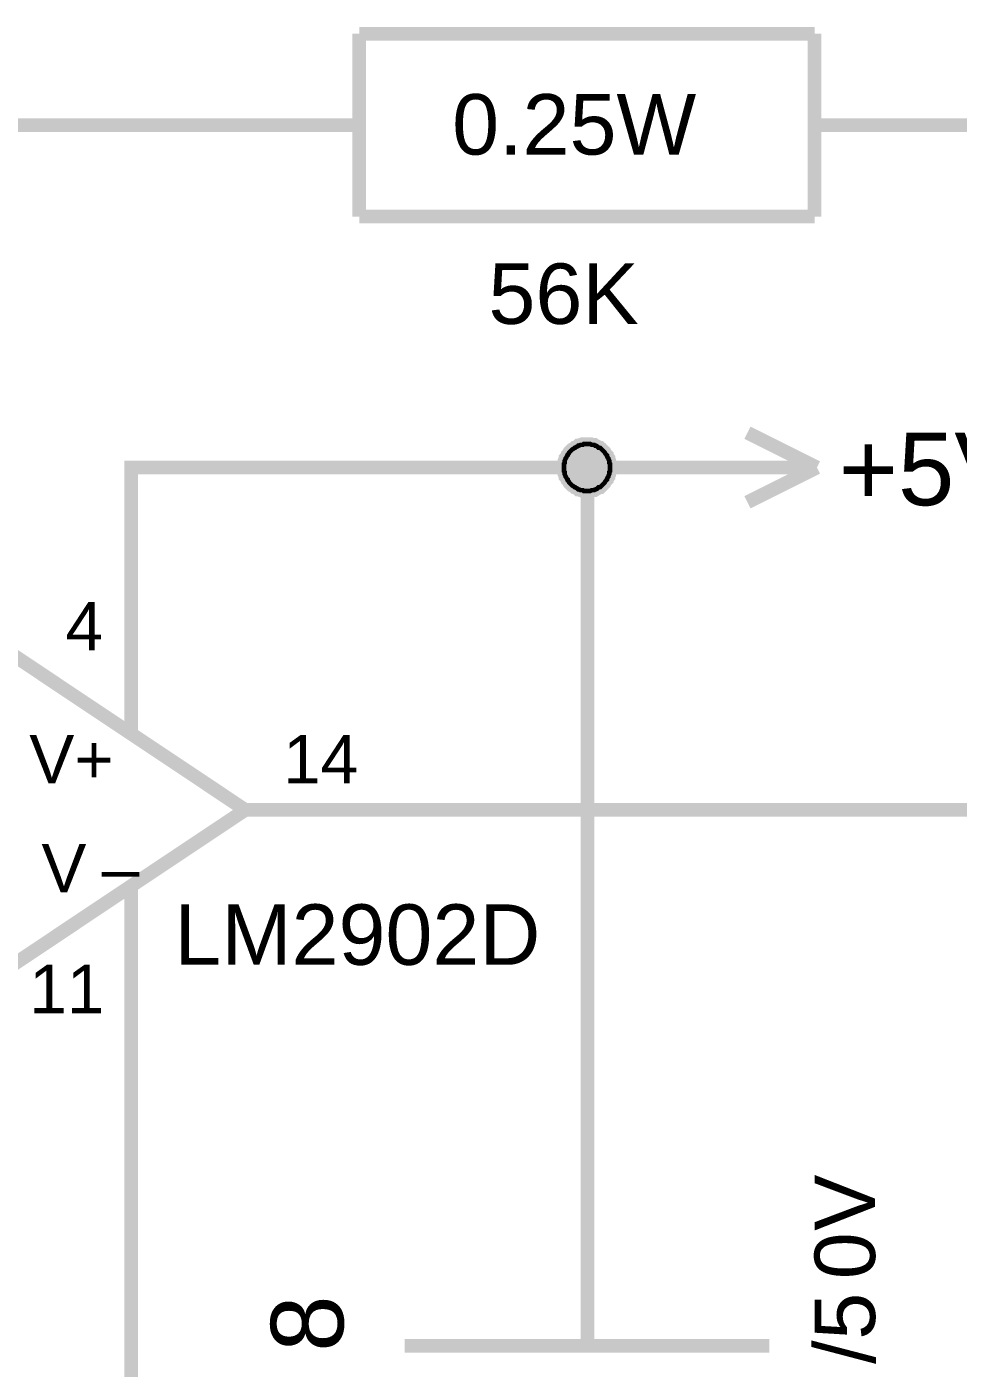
# Model space of a CAD drawing. Header units: millimetres. Extents: x -2024 to 917, y -725 to 13.
# Drawn here: x 722.18 to 742.59, y -373.53 to -344.14 of the extents above; entities that cross this region are included whole.
import ezdxf

# ---------------------------------------------------------------- set-up
doc = ezdxf.new("R2010")
doc.units = ezdxf.units.MM
doc.layers.add('Sheet', color=255, linetype='Continuous')
doc.styles.get("Standard").update_dxf_attribs({"font": 'arial.ttf'})

msp = doc.modelspace()

# ---------------------------------------------------------------- linework, layer by layer
at = {"layer": 'Sheet'}
for points, const_width in [([(729.463, -344.291), (729.463, -348.298)], 0.3), ([(729.463, -344.291), (739.443, -344.291)], 0.3), ([(739.443, -344.291), (739.443, -348.298)], 0.3), ([(716.967, -358.796), (714.467, -358.796), (714.467, -346.294), (726.963, -346.294)], 0.3), ([(729.463, -346.294), (726.963, -346.294)], 0.3), ([(729.463, -361.297), (746.941, -361.297), (746.941, -346.294), (741.942, -346.294)], 0.3), ([(739.443, -346.294), (741.942, -346.294)], 0.3), ([(729.463, -348.298), (739.443, -348.298)], 0.3), ([(739.493, -353.795), (737.97, -353.034)], 0.3), ([(733.948, -353.795), (733.948, -353.762), (733.948, -353.746), (733.948, -353.713), (733.964, -353.696), (733.964, -353.663), (733.964, -353.646), (733.981, -353.613), (733.981, -353.597), (733.998, -353.58), (734.014, -353.547), (734.031, -353.53), (734.031, -353.514), (734.047, -353.497), (734.064, -353.464), (734.08, -353.448), (734.097, -353.431), (734.113, -353.415), (734.13, -353.398), (734.163, -353.381), (734.18, -353.365), (734.196, -353.365), (734.213, -353.348), (734.246, -353.332), (734.262, -353.315), (734.279, -353.315), (734.312, -353.299), (734.329, -353.299), (734.362, -353.299), (734.378, -353.282), (734.411, -353.282), (734.428, -353.282), (734.461, -353.282)], 0.3), ([(733.948, -353.795), (733.948, -353.762), (733.948, -353.746), (733.948, -353.713), (733.964, -353.696), (733.964, -353.663), (733.964, -353.646), (733.981, -353.613), (733.981, -353.597), (733.998, -353.58), (734.014, -353.547), (734.031, -353.53), (734.031, -353.514), (734.047, -353.497), (734.064, -353.464), (734.08, -353.448), (734.097, -353.431), (734.113, -353.415), (734.13, -353.398), (734.163, -353.381), (734.18, -353.365), (734.196, -353.365), (734.213, -353.348), (734.246, -353.332), (734.262, -353.315), (734.279, -353.315), (734.312, -353.299), (734.329, -353.299), (734.362, -353.299), (734.378, -353.282), (734.411, -353.282), (734.428, -353.282), (734.461, -353.282)], 0.3), ([(733.948, -353.795), (733.948, -353.762), (733.948, -353.746), (733.948, -353.713), (733.964, -353.696), (733.964, -353.663), (733.964, -353.646), (733.981, -353.613), (733.981, -353.597), (733.998, -353.58), (734.014, -353.547), (734.031, -353.53), (734.031, -353.514), (734.047, -353.497), (734.064, -353.464), (734.08, -353.448), (734.097, -353.431), (734.113, -353.415), (734.13, -353.398), (734.163, -353.381), (734.18, -353.365), (734.196, -353.365), (734.213, -353.348), (734.246, -353.332), (734.262, -353.315), (734.279, -353.315), (734.312, -353.299), (734.329, -353.299), (734.362, -353.299), (734.378, -353.282), (734.411, -353.282), (734.428, -353.282), (734.461, -353.282)], 0.3), ([(733.948, -353.795), (733.948, -353.762), (733.948, -353.746), (733.948, -353.713), (733.964, -353.696), (733.964, -353.663), (733.964, -353.646), (733.981, -353.613), (733.981, -353.597), (733.998, -353.58), (734.014, -353.547), (734.031, -353.53), (734.031, -353.514), (734.047, -353.497), (734.064, -353.464), (734.08, -353.448), (734.097, -353.431), (734.113, -353.415), (734.13, -353.398), (734.163, -353.381), (734.18, -353.365), (734.196, -353.365), (734.213, -353.348), (734.246, -353.332), (734.262, -353.315), (734.279, -353.315), (734.312, -353.299), (734.329, -353.299), (734.362, -353.299), (734.378, -353.282), (734.411, -353.282), (734.428, -353.282), (734.461, -353.282)], 0.3), ([(733.948, -353.795), (733.948, -353.762), (733.948, -353.746), (733.948, -353.713), (733.964, -353.696), (733.964, -353.663), (733.964, -353.646), (733.981, -353.613), (733.981, -353.597), (733.998, -353.58), (734.014, -353.547), (734.031, -353.53), (734.031, -353.514), (734.047, -353.497), (734.064, -353.464), (734.08, -353.448), (734.097, -353.431), (734.113, -353.415), (734.13, -353.398), (734.163, -353.381), (734.18, -353.365), (734.196, -353.365), (734.213, -353.348), (734.246, -353.332), (734.262, -353.315), (734.279, -353.315), (734.312, -353.299), (734.329, -353.299), (734.362, -353.299), (734.378, -353.282), (734.411, -353.282), (734.428, -353.282), (734.461, -353.282)], 0.0991), ([(733.948, -353.795), (733.948, -353.762), (733.948, -353.746), (733.948, -353.713), (733.964, -353.696), (733.964, -353.663), (733.964, -353.646), (733.981, -353.613), (733.981, -353.597), (733.998, -353.58), (734.014, -353.547), (734.031, -353.53), (734.031, -353.514), (734.047, -353.497), (734.064, -353.464), (734.08, -353.448), (734.097, -353.431), (734.113, -353.415), (734.13, -353.398), (734.163, -353.381), (734.18, -353.365), (734.196, -353.365), (734.213, -353.348), (734.246, -353.332), (734.262, -353.315), (734.279, -353.315), (734.312, -353.299), (734.329, -353.299), (734.362, -353.299), (734.378, -353.282), (734.411, -353.282), (734.428, -353.282), (734.461, -353.282)], 0.0991), ([(733.948, -353.795), (733.948, -353.762), (733.948, -353.746), (733.948, -353.713), (733.964, -353.696), (733.964, -353.663), (733.964, -353.646), (733.981, -353.613), (733.981, -353.597), (733.998, -353.58), (734.014, -353.547), (734.031, -353.53), (734.031, -353.514), (734.047, -353.497), (734.064, -353.464), (734.08, -353.448), (734.097, -353.431), (734.113, -353.415), (734.13, -353.398), (734.163, -353.381), (734.18, -353.365), (734.196, -353.365), (734.213, -353.348), (734.246, -353.332), (734.262, -353.315), (734.279, -353.315), (734.312, -353.299), (734.329, -353.299), (734.362, -353.299), (734.378, -353.282), (734.411, -353.282), (734.428, -353.282), (734.461, -353.282)], 0.0991), ([(733.948, -353.795), (733.948, -353.762), (733.948, -353.746), (733.948, -353.713), (733.964, -353.696), (733.964, -353.663), (733.964, -353.646), (733.981, -353.613), (733.981, -353.597), (733.998, -353.58), (734.014, -353.547), (734.031, -353.53), (734.031, -353.514), (734.047, -353.497), (734.064, -353.464), (734.08, -353.448), (734.097, -353.431), (734.113, -353.415), (734.13, -353.398), (734.163, -353.381), (734.18, -353.365), (734.196, -353.365), (734.213, -353.348), (734.246, -353.332), (734.262, -353.315), (734.279, -353.315), (734.312, -353.299), (734.329, -353.299), (734.362, -353.299), (734.378, -353.282), (734.411, -353.282), (734.428, -353.282), (734.461, -353.282)], 0.0991), ([(734.461, -353.282), (734.461, -353.282)], 0.3), ([(734.461, -353.282), (734.478, -353.282), (734.511, -353.282), (734.527, -353.282), (734.56, -353.299), (734.577, -353.299), (734.61, -353.299), (734.627, -353.315), (734.643, -353.315), (734.676, -353.332), (734.693, -353.348), (734.709, -353.365), (734.742, -353.365), (734.759, -353.381), (734.775, -353.398), (734.792, -353.415), (734.809, -353.431), (734.825, -353.448), (734.842, -353.464), (734.858, -353.497), (734.875, -353.514), (734.891, -353.53), (734.891, -353.547), (734.908, -353.58), (734.924, -353.597), (734.924, -353.613), (734.941, -353.646), (734.941, -353.663), (734.941, -353.696), (734.958, -353.713), (734.958, -353.746), (734.958, -353.762), (734.958, -353.795)], 0.3), ([(734.461, -353.282), (734.461, -353.282)], 0.3), ([(734.461, -353.282), (734.478, -353.282), (734.511, -353.282), (734.527, -353.282), (734.56, -353.299), (734.577, -353.299), (734.61, -353.299), (734.627, -353.315), (734.643, -353.315), (734.676, -353.332), (734.693, -353.348), (734.709, -353.365), (734.742, -353.365), (734.759, -353.381), (734.775, -353.398), (734.792, -353.415), (734.809, -353.431), (734.825, -353.448), (734.842, -353.464), (734.858, -353.497), (734.875, -353.514), (734.891, -353.53), (734.891, -353.547), (734.908, -353.58), (734.924, -353.597), (734.924, -353.613), (734.941, -353.646), (734.941, -353.663), (734.941, -353.696), (734.958, -353.713), (734.958, -353.746), (734.958, -353.762), (734.958, -353.795)], 0.3), ([(734.461, -353.282), (734.461, -353.282)], 0.3), ([(734.461, -353.282), (734.478, -353.282), (734.511, -353.282), (734.527, -353.282), (734.56, -353.299), (734.577, -353.299), (734.61, -353.299), (734.627, -353.315), (734.643, -353.315), (734.676, -353.332), (734.693, -353.348), (734.709, -353.365), (734.742, -353.365), (734.759, -353.381), (734.775, -353.398), (734.792, -353.415), (734.809, -353.431), (734.825, -353.448), (734.842, -353.464), (734.858, -353.497), (734.875, -353.514), (734.891, -353.53), (734.891, -353.547), (734.908, -353.58), (734.924, -353.597), (734.924, -353.613), (734.941, -353.646), (734.941, -353.663), (734.941, -353.696), (734.958, -353.713), (734.958, -353.746), (734.958, -353.762), (734.958, -353.795)], 0.3), ([(734.461, -353.282), (734.461, -353.282)], 0.3), ([(734.461, -353.282), (734.478, -353.282), (734.511, -353.282), (734.527, -353.282), (734.56, -353.299), (734.577, -353.299), (734.61, -353.299), (734.627, -353.315), (734.643, -353.315), (734.676, -353.332), (734.693, -353.348), (734.709, -353.365), (734.742, -353.365), (734.759, -353.381), (734.775, -353.398), (734.792, -353.415), (734.809, -353.431), (734.825, -353.448), (734.842, -353.464), (734.858, -353.497), (734.875, -353.514), (734.891, -353.53), (734.891, -353.547), (734.908, -353.58), (734.924, -353.597), (734.924, -353.613), (734.941, -353.646), (734.941, -353.663), (734.941, -353.696), (734.958, -353.713), (734.958, -353.746), (734.958, -353.762), (734.958, -353.795)], 0.3), ([(734.461, -353.282), (734.461, -353.282)], 0.0991), ([(734.461, -353.282), (734.478, -353.282), (734.511, -353.282), (734.527, -353.282), (734.56, -353.299), (734.577, -353.299), (734.61, -353.299), (734.627, -353.315), (734.643, -353.315), (734.676, -353.332), (734.693, -353.348), (734.709, -353.365), (734.742, -353.365), (734.759, -353.381), (734.775, -353.398), (734.792, -353.415), (734.809, -353.431), (734.825, -353.448), (734.842, -353.464), (734.858, -353.497), (734.875, -353.514), (734.891, -353.53), (734.891, -353.547), (734.908, -353.58), (734.924, -353.597), (734.924, -353.613), (734.941, -353.646), (734.941, -353.663), (734.941, -353.696), (734.958, -353.713), (734.958, -353.746), (734.958, -353.762), (734.958, -353.795)], 0.0991), ([(734.461, -353.282), (734.461, -353.282)], 0.0991), ([(734.461, -353.282), (734.478, -353.282), (734.511, -353.282), (734.527, -353.282), (734.56, -353.299), (734.577, -353.299), (734.61, -353.299), (734.627, -353.315), (734.643, -353.315), (734.676, -353.332), (734.693, -353.348), (734.709, -353.365), (734.742, -353.365), (734.759, -353.381), (734.775, -353.398), (734.792, -353.415), (734.809, -353.431), (734.825, -353.448), (734.842, -353.464), (734.858, -353.497), (734.875, -353.514), (734.891, -353.53), (734.891, -353.547), (734.908, -353.58), (734.924, -353.597), (734.924, -353.613), (734.941, -353.646), (734.941, -353.663), (734.941, -353.696), (734.958, -353.713), (734.958, -353.746), (734.958, -353.762), (734.958, -353.795)], 0.0991), ([(734.461, -353.282), (734.461, -353.282)], 0.0991), ([(734.461, -353.282), (734.478, -353.282), (734.511, -353.282), (734.527, -353.282), (734.56, -353.299), (734.577, -353.299), (734.61, -353.299), (734.627, -353.315), (734.643, -353.315), (734.676, -353.332), (734.693, -353.348), (734.709, -353.365), (734.742, -353.365), (734.759, -353.381), (734.775, -353.398), (734.792, -353.415), (734.809, -353.431), (734.825, -353.448), (734.842, -353.464), (734.858, -353.497), (734.875, -353.514), (734.891, -353.53), (734.891, -353.547), (734.908, -353.58), (734.924, -353.597), (734.924, -353.613), (734.941, -353.646), (734.941, -353.663), (734.941, -353.696), (734.958, -353.713), (734.958, -353.746), (734.958, -353.762), (734.958, -353.795)], 0.0991), ([(734.461, -353.282), (734.461, -353.282)], 0.0991), ([(734.461, -353.282), (734.478, -353.282), (734.511, -353.282), (734.527, -353.282), (734.56, -353.299), (734.577, -353.299), (734.61, -353.299), (734.627, -353.315), (734.643, -353.315), (734.676, -353.332), (734.693, -353.348), (734.709, -353.365), (734.742, -353.365), (734.759, -353.381), (734.775, -353.398), (734.792, -353.415), (734.809, -353.431), (734.825, -353.448), (734.842, -353.464), (734.858, -353.497), (734.875, -353.514), (734.891, -353.53), (734.891, -353.547), (734.908, -353.58), (734.924, -353.597), (734.924, -353.613), (734.941, -353.646), (734.941, -353.663), (734.941, -353.696), (734.958, -353.713), (734.958, -353.746), (734.958, -353.762), (734.958, -353.795)], 0.0991), ([(724.464, -356.296), (724.464, -353.795), (734.461, -353.795), (734.461, -370.04)], 0.3), ([(734.461, -354.309), (734.428, -354.309), (734.411, -354.309), (734.378, -354.309), (734.362, -354.292), (734.329, -354.292), (734.312, -354.292), (734.279, -354.276), (734.262, -354.276), (734.246, -354.259), (734.213, -354.242), (734.196, -354.226), (734.18, -354.226), (734.163, -354.209), (734.13, -354.193), (734.113, -354.176), (734.097, -354.16), (734.08, -354.143), (734.064, -354.127), (734.047, -354.093), (734.031, -354.077), (734.031, -354.06), (734.014, -354.044), (733.998, -354.011), (733.981, -353.994), (733.981, -353.978), (733.964, -353.944), (733.964, -353.928), (733.964, -353.895), (733.948, -353.878), (733.948, -353.845), (733.948, -353.829), (733.948, -353.795)], 0.3), ([(733.948, -353.795), (733.948, -353.795)], 0.3), ([(734.461, -354.309), (734.428, -354.309), (734.411, -354.309), (734.378, -354.309), (734.362, -354.292), (734.329, -354.292), (734.312, -354.292), (734.279, -354.276), (734.262, -354.276), (734.246, -354.259), (734.213, -354.242), (734.196, -354.226), (734.18, -354.226), (734.163, -354.209), (734.13, -354.193), (734.113, -354.176), (734.097, -354.16), (734.08, -354.143), (734.064, -354.127), (734.047, -354.093), (734.031, -354.077), (734.031, -354.06), (734.014, -354.044), (733.998, -354.011), (733.981, -353.994), (733.981, -353.978), (733.964, -353.944), (733.964, -353.928), (733.964, -353.895), (733.948, -353.878), (733.948, -353.845), (733.948, -353.829), (733.948, -353.795)], 0.3), ([(733.948, -353.795), (733.948, -353.795)], 0.3), ([(734.461, -354.309), (734.428, -354.309), (734.411, -354.309), (734.378, -354.309), (734.362, -354.292), (734.329, -354.292), (734.312, -354.292), (734.279, -354.276), (734.262, -354.276), (734.246, -354.259), (734.213, -354.242), (734.196, -354.226), (734.18, -354.226), (734.163, -354.209), (734.13, -354.193), (734.113, -354.176), (734.097, -354.16), (734.08, -354.143), (734.064, -354.127), (734.047, -354.093), (734.031, -354.077), (734.031, -354.06), (734.014, -354.044), (733.998, -354.011), (733.981, -353.994), (733.981, -353.978), (733.964, -353.944), (733.964, -353.928), (733.964, -353.895), (733.948, -353.878), (733.948, -353.845), (733.948, -353.829), (733.948, -353.795)], 0.3), ([(733.948, -353.795), (733.948, -353.795)], 0.3), ([(734.461, -354.309), (734.428, -354.309), (734.411, -354.309), (734.378, -354.309), (734.362, -354.292), (734.329, -354.292), (734.312, -354.292), (734.279, -354.276), (734.262, -354.276), (734.246, -354.259), (734.213, -354.242), (734.196, -354.226), (734.18, -354.226), (734.163, -354.209), (734.13, -354.193), (734.113, -354.176), (734.097, -354.16), (734.08, -354.143), (734.064, -354.127), (734.047, -354.093), (734.031, -354.077), (734.031, -354.06), (734.014, -354.044), (733.998, -354.011), (733.981, -353.994), (733.981, -353.978), (733.964, -353.944), (733.964, -353.928), (733.964, -353.895), (733.948, -353.878), (733.948, -353.845), (733.948, -353.829), (733.948, -353.795)], 0.3), ([(733.948, -353.795), (733.948, -353.795)], 0.3), ([(734.461, -354.309), (734.428, -354.309), (734.411, -354.309), (734.378, -354.309), (734.362, -354.292), (734.329, -354.292), (734.312, -354.292), (734.279, -354.276), (734.262, -354.276), (734.246, -354.259), (734.213, -354.242), (734.196, -354.226), (734.18, -354.226), (734.163, -354.209), (734.13, -354.193), (734.113, -354.176), (734.097, -354.16), (734.08, -354.143), (734.064, -354.127), (734.047, -354.093), (734.031, -354.077), (734.031, -354.06), (734.014, -354.044), (733.998, -354.011), (733.981, -353.994), (733.981, -353.978), (733.964, -353.944), (733.964, -353.928), (733.964, -353.895), (733.948, -353.878), (733.948, -353.845), (733.948, -353.829), (733.948, -353.795)], 0.0991), ([(733.948, -353.795), (733.948, -353.795)], 0.0991), ([(734.461, -354.309), (734.428, -354.309), (734.411, -354.309), (734.378, -354.309), (734.362, -354.292), (734.329, -354.292), (734.312, -354.292), (734.279, -354.276), (734.262, -354.276), (734.246, -354.259), (734.213, -354.242), (734.196, -354.226), (734.18, -354.226), (734.163, -354.209), (734.13, -354.193), (734.113, -354.176), (734.097, -354.16), (734.08, -354.143), (734.064, -354.127), (734.047, -354.093), (734.031, -354.077), (734.031, -354.06), (734.014, -354.044), (733.998, -354.011), (733.981, -353.994), (733.981, -353.978), (733.964, -353.944), (733.964, -353.928), (733.964, -353.895), (733.948, -353.878), (733.948, -353.845), (733.948, -353.829), (733.948, -353.795)], 0.0991), ([(733.948, -353.795), (733.948, -353.795)], 0.0991), ([(734.461, -354.309), (734.428, -354.309), (734.411, -354.309), (734.378, -354.309), (734.362, -354.292), (734.329, -354.292), (734.312, -354.292), (734.279, -354.276), (734.262, -354.276), (734.246, -354.259), (734.213, -354.242), (734.196, -354.226), (734.18, -354.226), (734.163, -354.209), (734.13, -354.193), (734.113, -354.176), (734.097, -354.16), (734.08, -354.143), (734.064, -354.127), (734.047, -354.093), (734.031, -354.077), (734.031, -354.06), (734.014, -354.044), (733.998, -354.011), (733.981, -353.994), (733.981, -353.978), (733.964, -353.944), (733.964, -353.928), (733.964, -353.895), (733.948, -353.878), (733.948, -353.845), (733.948, -353.829), (733.948, -353.795)], 0.0991), ([(733.948, -353.795), (733.948, -353.795)], 0.0991), ([(734.461, -354.309), (734.428, -354.309), (734.411, -354.309), (734.378, -354.309), (734.362, -354.292), (734.329, -354.292), (734.312, -354.292), (734.279, -354.276), (734.262, -354.276), (734.246, -354.259), (734.213, -354.242), (734.196, -354.226), (734.18, -354.226), (734.163, -354.209), (734.13, -354.193), (734.113, -354.176), (734.097, -354.16), (734.08, -354.143), (734.064, -354.127), (734.047, -354.093), (734.031, -354.077), (734.031, -354.06), (734.014, -354.044), (733.998, -354.011), (733.981, -353.994), (733.981, -353.978), (733.964, -353.944), (733.964, -353.928), (733.964, -353.895), (733.948, -353.878), (733.948, -353.845), (733.948, -353.829), (733.948, -353.795)], 0.0991), ([(733.948, -353.795), (733.948, -353.795)], 0.0991), ([(734.958, -353.795), (734.958, -353.829), (734.958, -353.845), (734.958, -353.878), (734.941, -353.895), (734.941, -353.928), (734.941, -353.944), (734.924, -353.978), (734.924, -353.994), (734.908, -354.011), (734.891, -354.044), (734.891, -354.06), (734.875, -354.077), (734.858, -354.093), (734.842, -354.127), (734.825, -354.143), (734.809, -354.16), (734.792, -354.176), (734.775, -354.193), (734.759, -354.209), (734.742, -354.226), (734.709, -354.226), (734.693, -354.242), (734.676, -354.259), (734.643, -354.276), (734.627, -354.276), (734.61, -354.292), (734.577, -354.292), (734.56, -354.292), (734.527, -354.309), (734.511, -354.309), (734.478, -354.309), (734.461, -354.309)], 0.3), ([(734.461, -353.795), (736.944, -353.795)], 0.3), ([(734.958, -353.795), (734.958, -353.829), (734.958, -353.845), (734.958, -353.878), (734.941, -353.895), (734.941, -353.928), (734.941, -353.944), (734.924, -353.978), (734.924, -353.994), (734.908, -354.011), (734.891, -354.044), (734.891, -354.06), (734.875, -354.077), (734.858, -354.093), (734.842, -354.127), (734.825, -354.143), (734.809, -354.16), (734.792, -354.176), (734.775, -354.193), (734.759, -354.209), (734.742, -354.226), (734.709, -354.226), (734.693, -354.242), (734.676, -354.259), (734.643, -354.276), (734.627, -354.276), (734.61, -354.292), (734.577, -354.292), (734.56, -354.292), (734.527, -354.309), (734.511, -354.309), (734.478, -354.309), (734.461, -354.309)], 0.3), ([(734.958, -353.795), (734.958, -353.829), (734.958, -353.845), (734.958, -353.878), (734.941, -353.895), (734.941, -353.928), (734.941, -353.944), (734.924, -353.978), (734.924, -353.994), (734.908, -354.011), (734.891, -354.044), (734.891, -354.06), (734.875, -354.077), (734.858, -354.093), (734.842, -354.127), (734.825, -354.143), (734.809, -354.16), (734.792, -354.176), (734.775, -354.193), (734.759, -354.209), (734.742, -354.226), (734.709, -354.226), (734.693, -354.242), (734.676, -354.259), (734.643, -354.276), (734.627, -354.276), (734.61, -354.292), (734.577, -354.292), (734.56, -354.292), (734.527, -354.309), (734.511, -354.309), (734.478, -354.309), (734.461, -354.309)], 0.3), ([(734.958, -353.795), (734.958, -353.829), (734.958, -353.845), (734.958, -353.878), (734.941, -353.895), (734.941, -353.928), (734.941, -353.944), (734.924, -353.978), (734.924, -353.994), (734.908, -354.011), (734.891, -354.044), (734.891, -354.06), (734.875, -354.077), (734.858, -354.093), (734.842, -354.127), (734.825, -354.143), (734.809, -354.16), (734.792, -354.176), (734.775, -354.193), (734.759, -354.209), (734.742, -354.226), (734.709, -354.226), (734.693, -354.242), (734.676, -354.259), (734.643, -354.276), (734.627, -354.276), (734.61, -354.292), (734.577, -354.292), (734.56, -354.292), (734.527, -354.309), (734.511, -354.309), (734.478, -354.309), (734.461, -354.309)], 0.3), ([(734.958, -353.795), (734.958, -353.829), (734.958, -353.845), (734.958, -353.878), (734.941, -353.895), (734.941, -353.928), (734.941, -353.944), (734.924, -353.978), (734.924, -353.994), (734.908, -354.011), (734.891, -354.044), (734.891, -354.06), (734.875, -354.077), (734.858, -354.093), (734.842, -354.127), (734.825, -354.143), (734.809, -354.16), (734.792, -354.176), (734.775, -354.193), (734.759, -354.209), (734.742, -354.226), (734.709, -354.226), (734.693, -354.242), (734.676, -354.259), (734.643, -354.276), (734.627, -354.276), (734.61, -354.292), (734.577, -354.292), (734.56, -354.292), (734.527, -354.309), (734.511, -354.309), (734.478, -354.309), (734.461, -354.309)], 0.0991), ([(734.958, -353.795), (734.958, -353.829), (734.958, -353.845), (734.958, -353.878), (734.941, -353.895), (734.941, -353.928), (734.941, -353.944), (734.924, -353.978), (734.924, -353.994), (734.908, -354.011), (734.891, -354.044), (734.891, -354.06), (734.875, -354.077), (734.858, -354.093), (734.842, -354.127), (734.825, -354.143), (734.809, -354.16), (734.792, -354.176), (734.775, -354.193), (734.759, -354.209), (734.742, -354.226), (734.709, -354.226), (734.693, -354.242), (734.676, -354.259), (734.643, -354.276), (734.627, -354.276), (734.61, -354.292), (734.577, -354.292), (734.56, -354.292), (734.527, -354.309), (734.511, -354.309), (734.478, -354.309), (734.461, -354.309)], 0.0991), ([(734.958, -353.795), (734.958, -353.829), (734.958, -353.845), (734.958, -353.878), (734.941, -353.895), (734.941, -353.928), (734.941, -353.944), (734.924, -353.978), (734.924, -353.994), (734.908, -354.011), (734.891, -354.044), (734.891, -354.06), (734.875, -354.077), (734.858, -354.093), (734.842, -354.127), (734.825, -354.143), (734.809, -354.16), (734.792, -354.176), (734.775, -354.193), (734.759, -354.209), (734.742, -354.226), (734.709, -354.226), (734.693, -354.242), (734.676, -354.259), (734.643, -354.276), (734.627, -354.276), (734.61, -354.292), (734.577, -354.292), (734.56, -354.292), (734.527, -354.309), (734.511, -354.309), (734.478, -354.309), (734.461, -354.309)], 0.0991), ([(734.958, -353.795), (734.958, -353.829), (734.958, -353.845), (734.958, -353.878), (734.941, -353.895), (734.941, -353.928), (734.941, -353.944), (734.924, -353.978), (734.924, -353.994), (734.908, -354.011), (734.891, -354.044), (734.891, -354.06), (734.875, -354.077), (734.858, -354.093), (734.842, -354.127), (734.825, -354.143), (734.809, -354.16), (734.792, -354.176), (734.775, -354.193), (734.759, -354.209), (734.742, -354.226), (734.709, -354.226), (734.693, -354.242), (734.676, -354.259), (734.643, -354.276), (734.627, -354.276), (734.61, -354.292), (734.577, -354.292), (734.56, -354.292), (734.527, -354.309), (734.511, -354.309), (734.478, -354.309), (734.461, -354.309)], 0.0991), ([(734.958, -353.795), (734.958, -353.795), (734.958, -353.795), (734.958, -353.795), (734.958, -353.795), (734.958, -353.795), (734.958, -353.795), (734.958, -353.795), (734.958, -353.795), (734.958, -353.795), (734.958, -353.795), (734.958, -353.795), (734.958, -353.795), (734.958, -353.795), (734.958, -353.795), (734.958, -353.795), (734.958, -353.795), (734.958, -353.795), (734.958, -353.795), (734.958, -353.795), (734.958, -353.795), (734.958, -353.795), (734.958, -353.795), (734.958, -353.795), (734.958, -353.795), (734.958, -353.795), (734.958, -353.795), (734.958, -353.795), (734.958, -353.795), (734.958, -353.795), (734.958, -353.795), (734.958, -353.795), (734.958, -353.795)], 0.3), ([(734.958, -353.795), (734.958, -353.795)], 0.3), ([(734.958, -353.795), (734.958, -353.795), (734.958, -353.795), (734.958, -353.795), (734.958, -353.795), (734.958, -353.795), (734.958, -353.795), (734.958, -353.795), (734.958, -353.795), (734.958, -353.795), (734.958, -353.795), (734.958, -353.795), (734.958, -353.795), (734.958, -353.795), (734.958, -353.795), (734.958, -353.795), (734.958, -353.795), (734.958, -353.795), (734.958, -353.795), (734.958, -353.795), (734.958, -353.795), (734.958, -353.795), (734.958, -353.795), (734.958, -353.795), (734.958, -353.795), (734.958, -353.795), (734.958, -353.795), (734.958, -353.795), (734.958, -353.795), (734.958, -353.795), (734.958, -353.795), (734.958, -353.795), (734.958, -353.795)], 0.3), ([(734.958, -353.795), (734.958, -353.795)], 0.3), ([(734.958, -353.795), (734.958, -353.795), (734.958, -353.795), (734.958, -353.795), (734.958, -353.795), (734.958, -353.795), (734.958, -353.795), (734.958, -353.795), (734.958, -353.795), (734.958, -353.795), (734.958, -353.795), (734.958, -353.795), (734.958, -353.795), (734.958, -353.795), (734.958, -353.795), (734.958, -353.795), (734.958, -353.795), (734.958, -353.795), (734.958, -353.795), (734.958, -353.795), (734.958, -353.795), (734.958, -353.795), (734.958, -353.795), (734.958, -353.795), (734.958, -353.795), (734.958, -353.795), (734.958, -353.795), (734.958, -353.795), (734.958, -353.795), (734.958, -353.795), (734.958, -353.795), (734.958, -353.795), (734.958, -353.795)], 0.3), ([(734.958, -353.795), (734.958, -353.795)], 0.3), ([(734.958, -353.795), (734.958, -353.795), (734.958, -353.795), (734.958, -353.795), (734.958, -353.795), (734.958, -353.795), (734.958, -353.795), (734.958, -353.795), (734.958, -353.795), (734.958, -353.795), (734.958, -353.795), (734.958, -353.795), (734.958, -353.795), (734.958, -353.795), (734.958, -353.795), (734.958, -353.795), (734.958, -353.795), (734.958, -353.795), (734.958, -353.795), (734.958, -353.795), (734.958, -353.795), (734.958, -353.795), (734.958, -353.795), (734.958, -353.795), (734.958, -353.795), (734.958, -353.795), (734.958, -353.795), (734.958, -353.795), (734.958, -353.795), (734.958, -353.795), (734.958, -353.795), (734.958, -353.795), (734.958, -353.795)], 0.3), ([(734.958, -353.795), (734.958, -353.795)], 0.3), ([(734.958, -353.795), (734.958, -353.795), (734.958, -353.795), (734.958, -353.795), (734.958, -353.795), (734.958, -353.795), (734.958, -353.795), (734.958, -353.795), (734.958, -353.795), (734.958, -353.795), (734.958, -353.795), (734.958, -353.795), (734.958, -353.795), (734.958, -353.795), (734.958, -353.795), (734.958, -353.795), (734.958, -353.795), (734.958, -353.795), (734.958, -353.795), (734.958, -353.795), (734.958, -353.795), (734.958, -353.795), (734.958, -353.795), (734.958, -353.795), (734.958, -353.795), (734.958, -353.795), (734.958, -353.795), (734.958, -353.795), (734.958, -353.795), (734.958, -353.795), (734.958, -353.795), (734.958, -353.795), (734.958, -353.795)], 0.0991), ([(734.958, -353.795), (734.958, -353.795)], 0.0991), ([(734.958, -353.795), (734.958, -353.795), (734.958, -353.795), (734.958, -353.795), (734.958, -353.795), (734.958, -353.795), (734.958, -353.795), (734.958, -353.795), (734.958, -353.795), (734.958, -353.795), (734.958, -353.795), (734.958, -353.795), (734.958, -353.795), (734.958, -353.795), (734.958, -353.795), (734.958, -353.795), (734.958, -353.795), (734.958, -353.795), (734.958, -353.795), (734.958, -353.795), (734.958, -353.795), (734.958, -353.795), (734.958, -353.795), (734.958, -353.795), (734.958, -353.795), (734.958, -353.795), (734.958, -353.795), (734.958, -353.795), (734.958, -353.795), (734.958, -353.795), (734.958, -353.795), (734.958, -353.795), (734.958, -353.795)], 0.0991), ([(734.958, -353.795), (734.958, -353.795)], 0.0991), ([(734.958, -353.795), (734.958, -353.795), (734.958, -353.795), (734.958, -353.795), (734.958, -353.795), (734.958, -353.795), (734.958, -353.795), (734.958, -353.795), (734.958, -353.795), (734.958, -353.795), (734.958, -353.795), (734.958, -353.795), (734.958, -353.795), (734.958, -353.795), (734.958, -353.795), (734.958, -353.795), (734.958, -353.795), (734.958, -353.795), (734.958, -353.795), (734.958, -353.795), (734.958, -353.795), (734.958, -353.795), (734.958, -353.795), (734.958, -353.795), (734.958, -353.795), (734.958, -353.795), (734.958, -353.795), (734.958, -353.795), (734.958, -353.795), (734.958, -353.795), (734.958, -353.795), (734.958, -353.795), (734.958, -353.795)], 0.0991), ([(734.958, -353.795), (734.958, -353.795)], 0.0991), ([(734.958, -353.795), (734.958, -353.795), (734.958, -353.795), (734.958, -353.795), (734.958, -353.795), (734.958, -353.795), (734.958, -353.795), (734.958, -353.795), (734.958, -353.795), (734.958, -353.795), (734.958, -353.795), (734.958, -353.795), (734.958, -353.795), (734.958, -353.795), (734.958, -353.795), (734.958, -353.795), (734.958, -353.795), (734.958, -353.795), (734.958, -353.795), (734.958, -353.795), (734.958, -353.795), (734.958, -353.795), (734.958, -353.795), (734.958, -353.795), (734.958, -353.795), (734.958, -353.795), (734.958, -353.795), (734.958, -353.795), (734.958, -353.795), (734.958, -353.795), (734.958, -353.795), (734.958, -353.795), (734.958, -353.795)], 0.0991), ([(734.958, -353.795), (734.958, -353.795)], 0.0991), ([(736.944, -353.795), (739.493, -353.795)], 0.3), ([(739.493, -353.795), (737.97, -354.557)], 0.3), ([(719.466, -356.296), (726.963, -361.297)], 0.3), ([(724.464, -359.591), (724.464, -356.296)], 0.3), ([(726.963, -361.297), (719.466, -366.297)], 0.3), ([(726.963, -361.297), (729.463, -361.297)], 0.3), ([(724.464, -362.986), (724.464, -366.297)], 0.3), ([(724.464, -366.297), (724.464, -383.8), (734.461, -383.8), (734.461, -377.541)], 0.3), ([(734.461, -373.037), (734.461, -370.04)], 0.3), ([(730.456, -373.037), (738.45, -373.037)], 0.3)]:
    msp.add_lwpolyline(points, dxfattribs=dict(at, const_width=const_width))
at = {"layer": 'Sheet', "const_width": 0.508}
msp.add_lwpolyline([(734.189, -353.786, 1), (734.697, -353.786, 1)], format="xyb", close=True, dxfattribs=at)

# ---------------------------------------------------------------- texts
at = {"layer": 'Sheet'}
for s, height, p in [('0.25W', 1.3247, (731.498, -346.94)), ('56K', 1.3247, (732.293, -350.649)), ('+5V', 1.5897, (739.973, -354.623)), ('4', 1.06, (723.024, -357.803)), ('V+', 1.0598, (722.23, -360.717)), ('14', 1.0598, (727.791, -360.717)), ('V', 1.06, (722.495, -363.101)), ('–', 1.06, (723.819, -363.101)), ('LM2902D', 1.3247, (725.408, -364.691)), ('11', 1.0598, (722.23, -365.751))]:
    msp.add_text(s, height=height, dxfattribs=at).set_placement(p)
for s, height, p in [('V', 1.325, (740.767, -370.52)), ('0', 1.325, (740.767, -371.58)), ('8', 1.59, (729.115, -373.169)), ('5', 1.325, (740.767, -372.904)), ('/', 1.325, (740.767, -373.434))]:
    msp.add_text(s, height=height, rotation=90, dxfattribs=at).set_placement(p)

doc.saveas('drawing.dxf')
